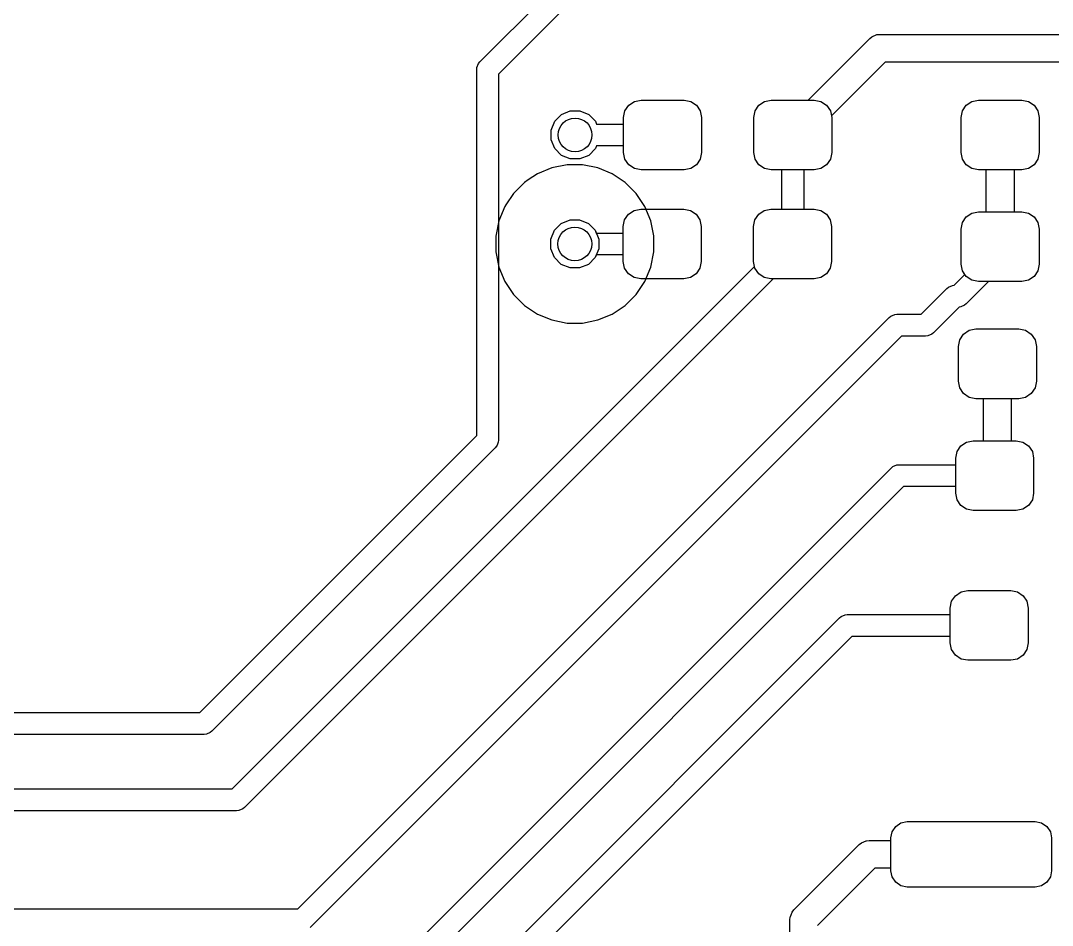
# Model space of a CAD drawing. Extents: x 0 to 3.78, y -0.8 to 2.03.
# Drawn here: x 2.8707 to 3.2434, y 0.3917 to 0.7185 of the extents above; entities that cross this region are included whole.
import ezdxf

# ---------------------------------------------------------------- set-up
doc = ezdxf.new("R2010")
doc.units = 0
doc.header["$MEASUREMENT"] = 0
doc.layers.add('BLACK', color=7, linetype='CONTINUOUS')

msp = doc.modelspace()

# ---------------------------------------------------------------- linework, layer by layer
at = {"layer": 'BLACK', "linetype": 'CONTINUOUS'}
for p, q in [((3.03659, 0.70357), (3.10066, 0.76765)), ((3.10508, 0.76093), (3.04331, 0.69916)), ((3.15513, 0.68976), (3.17741, 0.71204)), ((3.17741, 0.71204), (3.17817, 0.71266)), ((3.17817, 0.71266), (3.17997, 0.71341)), ((3.17997, 0.71341), (3.18094, 0.7135)), ((3.17997, 0.71341), (3.17997, 0.71341)), ((3.18094, 0.7135), (3.66313, 0.7135)), ((3.03543, 0.70079), (3.03551, 0.70156)), ((3.03543, 0.56856), (3.03543, 0.70079)), ((3.03551, 0.70156), (3.0361, 0.70297)), ((3.0361, 0.70297), (3.03659, 0.70357)), ((3.18302, 0.7035), (3.16356, 0.68405)), ((3.6652, 0.7035), (3.18302, 0.7035)), ((3.04331, 0.69916), (3.04331, 0.56693)), ((3.09237, 0.68928), (3.09478, 0.68976)), ((3.09237, 0.68928), (3.09478, 0.68976)), ((3.09478, 0.68976), (3.11033, 0.68976)), ((3.09478, 0.68976), (3.11033, 0.68976)), ((3.11033, 0.68976), (3.11275, 0.68928)), ((3.11033, 0.68976), (3.11275, 0.68928)), ((3.13942, 0.68928), (3.14183, 0.68976)), ((3.13942, 0.68928), (3.14183, 0.68976)), ((3.14183, 0.68976), (3.15513, 0.68976)), ((3.14183, 0.68976), (3.15738, 0.68976)), ((3.15738, 0.68976), (3.15979, 0.68928)), ((3.21432, 0.68928), (3.21673, 0.68976)), ((3.21432, 0.68928), (3.21673, 0.68976)), ((3.21673, 0.68976), (3.23228, 0.68976)), ((3.21673, 0.68976), (3.23228, 0.68976)), ((3.23228, 0.68976), (3.23469, 0.68928)), ((3.23228, 0.68976), (3.23469, 0.68928)), ((3.06604, 0.68453), (3.06924, 0.68585)), ((3.06924, 0.68585), (3.07269, 0.68585)), ((3.07269, 0.68585), (3.07589, 0.68453)), ((3.08848, 0.68346), (3.08896, 0.68588)), ((3.08848, 0.68346), (3.08896, 0.68588)), ((3.08896, 0.68588), (3.09033, 0.68792)), ((3.08896, 0.68588), (3.09033, 0.68792)), ((3.09033, 0.68792), (3.09237, 0.68928)), ((3.09033, 0.68792), (3.09237, 0.68928)), ((3.11275, 0.68928), (3.11479, 0.68792)), ((3.11275, 0.68928), (3.11479, 0.68792)), ((3.11479, 0.68792), (3.11615, 0.68588)), ((3.11479, 0.68792), (3.11615, 0.68588)), ((3.11615, 0.68588), (3.11663, 0.68346)), ((3.11615, 0.68588), (3.11663, 0.68346)), ((3.13553, 0.68346), (3.13601, 0.68588)), ((3.13553, 0.68346), (3.13601, 0.68588)), ((3.13601, 0.68588), (3.13738, 0.68792)), ((3.13601, 0.68588), (3.13738, 0.68792)), ((3.13738, 0.68792), (3.13942, 0.68928)), ((3.13738, 0.68792), (3.13942, 0.68928)), ((3.15979, 0.68928), (3.16184, 0.68792)), ((3.16184, 0.68792), (3.1632, 0.68588)), ((3.1632, 0.68588), (3.16368, 0.68346)), ((3.21043, 0.68346), (3.21091, 0.68588)), ((3.21043, 0.68346), (3.21091, 0.68588)), ((3.21091, 0.68588), (3.21228, 0.68792)), ((3.21091, 0.68588), (3.21228, 0.68792)), ((3.21228, 0.68792), (3.21432, 0.68928)), ((3.21228, 0.68792), (3.21432, 0.68928)), ((3.23469, 0.68928), (3.23674, 0.68792)), ((3.23469, 0.68928), (3.23674, 0.68792)), ((3.23674, 0.68792), (3.2381, 0.68588)), ((3.23674, 0.68792), (3.2381, 0.68588)), ((3.2381, 0.68588), (3.23858, 0.68346)), ((3.2381, 0.68588), (3.23858, 0.68346)), ((3.06228, 0.67889), (3.0636, 0.68209)), ((3.0636, 0.68209), (3.06604, 0.68453)), ((3.07589, 0.68453), (3.07833, 0.68209)), ((3.07833, 0.68209), (3.07874, 0.6811)), ((3.08848, 0.6811), (3.08848, 0.68346)), ((3.08848, 0.67087), (3.08848, 0.68346)), ((3.11663, 0.68346), (3.11663, 0.67087)), ((3.11663, 0.68346), (3.11663, 0.67087)), ((3.13553, 0.67087), (3.13553, 0.68346)), ((3.13553, 0.67087), (3.13553, 0.68346)), ((3.16356, 0.68405), (3.16368, 0.68346)), ((3.16368, 0.68346), (3.16368, 0.67087)), ((3.16368, 0.68346), (3.16368, 0.67087)), ((3.21043, 0.67087), (3.21043, 0.68346)), ((3.21043, 0.67087), (3.21043, 0.68346)), ((3.23858, 0.68346), (3.23858, 0.67087)), ((3.23858, 0.68346), (3.23858, 0.67087)), ((3.06228, 0.67544), (3.06228, 0.67889)), ((3.07874, 0.6811), (3.08848, 0.6811)), ((3.0636, 0.67224), (3.06228, 0.67544)), ((3.06604, 0.6698), (3.0636, 0.67224)), ((3.07833, 0.67224), (3.07589, 0.6698)), ((3.07874, 0.67323), (3.07833, 0.67224)), ((3.08848, 0.67323), (3.07874, 0.67323)), ((3.08848, 0.67087), (3.08848, 0.67323)), ((3.08896, 0.66846), (3.08848, 0.67087)), ((3.08896, 0.66846), (3.08848, 0.67087)), ((3.11663, 0.67087), (3.11615, 0.66846)), ((3.11663, 0.67087), (3.11615, 0.66846)), ((3.13601, 0.66846), (3.13553, 0.67087)), ((3.13601, 0.66846), (3.13553, 0.67087)), ((3.16368, 0.67087), (3.1632, 0.66846)), ((3.16368, 0.67087), (3.1632, 0.66846)), ((3.21091, 0.66846), (3.21043, 0.67087)), ((3.21091, 0.66846), (3.21043, 0.67087)), ((3.23858, 0.67087), (3.2381, 0.66846)), ((3.23858, 0.67087), (3.2381, 0.66846)), ((3.06924, 0.66848), (3.06604, 0.6698)), ((3.07269, 0.66848), (3.06924, 0.66848)), ((3.07589, 0.6698), (3.07269, 0.66848)), ((3.09033, 0.66641), (3.08896, 0.66846)), ((3.09033, 0.66641), (3.08896, 0.66846)), ((3.11615, 0.66846), (3.11479, 0.66641)), ((3.11615, 0.66846), (3.11479, 0.66641)), ((3.13738, 0.66641), (3.13601, 0.66846)), ((3.13738, 0.66641), (3.13601, 0.66846)), ((3.1632, 0.66846), (3.16184, 0.66641)), ((3.1632, 0.66846), (3.16184, 0.66641)), ((3.21228, 0.66641), (3.21091, 0.66846)), ((3.21228, 0.66641), (3.21091, 0.66846)), ((3.2381, 0.66846), (3.23674, 0.66641)), ((3.2381, 0.66846), (3.23674, 0.66641)), ((3.06253, 0.66526), (3.05734, 0.66311)), ((3.06805, 0.66636), (3.06253, 0.66526)), ((3.06253, 0.66526), (3.06253, 0.66526)), ((3.07368, 0.66636), (3.06805, 0.66636)), ((3.06805, 0.66636), (3.06805, 0.66636)), ((3.0792, 0.66526), (3.07368, 0.66636)), ((3.07368, 0.66636), (3.07368, 0.66636)), ((3.0844, 0.66311), (3.0792, 0.66526)), ((3.0792, 0.66526), (3.0792, 0.66526)), ((3.09237, 0.66505), (3.09033, 0.66641)), ((3.09237, 0.66505), (3.09033, 0.66641)), ((3.09478, 0.66457), (3.09237, 0.66505)), ((3.09478, 0.66457), (3.09237, 0.66505)), ((3.11033, 0.66457), (3.09478, 0.66457)), ((3.11033, 0.66457), (3.09478, 0.66457)), ((3.11275, 0.66505), (3.11033, 0.66457)), ((3.11275, 0.66505), (3.11033, 0.66457)), ((3.11479, 0.66641), (3.11275, 0.66505)), ((3.11479, 0.66641), (3.11275, 0.66505)), ((3.13942, 0.66505), (3.13738, 0.66641)), ((3.13942, 0.66505), (3.13738, 0.66641)), ((3.14183, 0.66457), (3.13942, 0.66505)), ((3.14183, 0.66457), (3.13942, 0.66505)), ((3.14567, 0.66457), (3.14183, 0.66457)), ((3.15738, 0.66457), (3.14183, 0.66457)), ((3.14567, 0.65039), (3.14567, 0.66457)), ((3.15738, 0.66457), (3.15354, 0.66457)), ((3.15354, 0.66457), (3.15354, 0.65039)), ((3.15979, 0.66505), (3.15738, 0.66457)), ((3.15979, 0.66505), (3.15738, 0.66457)), ((3.16184, 0.66641), (3.15979, 0.66505)), ((3.16184, 0.66641), (3.15979, 0.66505)), ((3.21432, 0.66505), (3.21228, 0.66641)), ((3.21432, 0.66505), (3.21228, 0.66641)), ((3.21673, 0.66457), (3.21432, 0.66505)), ((3.21673, 0.66457), (3.21432, 0.66505)), ((3.21951, 0.66457), (3.21673, 0.66457)), ((3.23228, 0.66457), (3.21673, 0.66457)), ((3.21951, 0.64941), (3.21951, 0.66457)), ((3.23228, 0.66457), (3.22951, 0.66457)), ((3.22951, 0.66457), (3.22951, 0.64941)), ((3.23469, 0.66505), (3.23228, 0.66457)), ((3.23469, 0.66505), (3.23228, 0.66457)), ((3.23674, 0.66641), (3.23469, 0.66505)), ((3.23674, 0.66641), (3.23469, 0.66505)), ((3.05266, 0.65998), (3.04868, 0.656)), ((3.05403, 0.6609), (3.05266, 0.65998)), ((3.05734, 0.66311), (3.05403, 0.6609)), ((3.05734, 0.66311), (3.05734, 0.66311)), ((3.08907, 0.65998), (3.0844, 0.66311)), ((3.0844, 0.66311), (3.0844, 0.66311)), ((3.0844, 0.66311), (3.0844, 0.66311)), ((3.09305, 0.656), (3.08907, 0.65998)), ((3.04868, 0.656), (3.04593, 0.65188)), ((3.04868, 0.656), (3.04868, 0.656)), ((3.04868, 0.656), (3.04868, 0.656)), ((3.09618, 0.65132), (3.09305, 0.656)), ((3.04555, 0.65132), (3.0434, 0.64613)), ((3.04593, 0.65188), (3.04555, 0.65132)), ((3.04555, 0.65132), (3.04555, 0.65132)), ((3.08887, 0.64651), (3.09023, 0.64855)), ((3.08887, 0.64651), (3.09023, 0.64855)), ((3.09023, 0.64855), (3.09227, 0.64991)), ((3.09023, 0.64855), (3.09227, 0.64991)), ((3.09227, 0.64991), (3.09469, 0.65039)), ((3.09227, 0.64991), (3.09469, 0.65039)), ((3.09469, 0.65039), (3.11024, 0.65039)), ((3.09469, 0.65039), (3.11024, 0.65039)), ((3.09833, 0.64613), (3.09618, 0.65132)), ((3.11024, 0.65039), (3.11265, 0.64991)), ((3.11024, 0.65039), (3.11265, 0.64991)), ((3.11265, 0.64991), (3.11469, 0.64855)), ((3.11265, 0.64991), (3.11469, 0.64855)), ((3.11469, 0.64855), (3.11606, 0.64651)), ((3.11469, 0.64855), (3.11606, 0.64651)), ((3.13591, 0.64651), (3.13728, 0.64855)), ((3.13591, 0.64651), (3.13728, 0.64855)), ((3.13728, 0.64855), (3.13932, 0.64991)), ((3.13728, 0.64855), (3.13932, 0.64991)), ((3.13932, 0.64991), (3.14173, 0.65039)), ((3.13932, 0.64991), (3.14173, 0.65039)), ((3.14173, 0.65039), (3.14567, 0.65039)), ((3.14173, 0.65039), (3.15728, 0.65039)), ((3.15354, 0.65039), (3.15728, 0.65039)), ((3.15728, 0.65039), (3.15969, 0.64991)), ((3.15728, 0.65039), (3.15969, 0.64991)), ((3.15969, 0.64991), (3.16174, 0.64855)), ((3.15969, 0.64991), (3.16174, 0.64855)), ((3.16174, 0.64855), (3.1631, 0.64651)), ((3.16174, 0.64855), (3.1631, 0.64651)), ((3.21228, 0.64756), (3.21432, 0.64893)), ((3.21228, 0.64756), (3.21432, 0.64893)), ((3.21432, 0.64893), (3.21673, 0.64941)), ((3.21432, 0.64893), (3.21673, 0.64941)), ((3.21673, 0.64941), (3.21951, 0.64941)), ((3.21673, 0.64941), (3.23228, 0.64941)), ((3.22951, 0.64941), (3.23228, 0.64941)), ((3.23228, 0.64941), (3.23469, 0.64893)), ((3.23228, 0.64941), (3.23469, 0.64893)), ((3.23469, 0.64893), (3.23674, 0.64756)), ((3.23469, 0.64893), (3.23674, 0.64756)), ((3.0434, 0.64613), (3.0423, 0.64061)), ((3.0434, 0.64613), (3.0434, 0.64613)), ((3.0635, 0.64272), (3.06594, 0.64516)), ((3.0635, 0.64272), (3.06594, 0.64516)), ((3.06594, 0.64516), (3.06914, 0.64648)), ((3.06594, 0.64516), (3.06914, 0.64648)), ((3.06914, 0.64648), (3.07259, 0.64648)), ((3.06914, 0.64648), (3.07259, 0.64648)), ((3.07259, 0.64648), (3.07579, 0.64516)), ((3.07259, 0.64648), (3.07579, 0.64516)), ((3.07579, 0.64516), (3.07823, 0.64272)), ((3.07579, 0.64516), (3.07823, 0.64272)), ((3.08839, 0.64409), (3.08887, 0.64651)), ((3.08839, 0.64409), (3.08887, 0.64651)), ((3.09941, 0.64072), (3.09833, 0.64613)), ((3.11606, 0.64651), (3.11654, 0.64409)), ((3.11606, 0.64651), (3.11654, 0.64409)), ((3.13543, 0.64409), (3.13591, 0.64651)), ((3.13543, 0.64409), (3.13591, 0.64651)), ((3.1631, 0.64651), (3.16358, 0.64409)), ((3.1631, 0.64651), (3.16358, 0.64409)), ((3.21043, 0.64311), (3.21091, 0.64552)), ((3.21043, 0.64311), (3.21091, 0.64552)), ((3.21091, 0.64552), (3.21228, 0.64756)), ((3.21091, 0.64552), (3.21228, 0.64756)), ((3.23674, 0.64756), (3.2381, 0.64552)), ((3.23674, 0.64756), (3.2381, 0.64552)), ((3.2381, 0.64552), (3.23858, 0.64311)), ((3.2381, 0.64552), (3.23858, 0.64311)), ((3.06218, 0.63952), (3.0635, 0.64272)), ((3.06218, 0.63952), (3.0635, 0.64272)), ((3.07823, 0.64272), (3.07955, 0.63952)), ((3.07823, 0.64272), (3.07864, 0.64173)), ((3.07864, 0.64173), (3.08839, 0.64173)), ((3.08839, 0.64173), (3.08839, 0.64409)), ((3.08839, 0.6315), (3.08839, 0.64409)), ((3.11654, 0.64409), (3.11654, 0.6315)), ((3.11654, 0.64409), (3.11654, 0.6315)), ((3.13543, 0.6315), (3.13543, 0.64409)), ((3.13543, 0.6315), (3.13543, 0.64409)), ((3.16358, 0.64409), (3.16358, 0.6315)), ((3.16358, 0.64409), (3.16358, 0.6315)), ((3.21043, 0.63051), (3.21043, 0.64311)), ((3.21043, 0.63051), (3.21043, 0.64311)), ((3.23858, 0.64311), (3.23858, 0.63051)), ((3.23858, 0.64311), (3.23858, 0.63051)), ((3.0423, 0.64061), (3.0423, 0.63498)), ((3.06218, 0.63607), (3.06218, 0.63952)), ((3.06218, 0.63607), (3.06218, 0.63952)), ((3.07955, 0.63952), (3.07955, 0.63607)), ((3.09943, 0.64061), (3.09941, 0.64072)), ((3.09943, 0.63498), (3.09943, 0.64061)), ((3.0423, 0.63498), (3.0434, 0.62946)), ((3.0635, 0.63287), (3.06218, 0.63607)), ((3.0635, 0.63287), (3.06218, 0.63607)), ((3.07955, 0.63607), (3.07823, 0.63287)), ((3.07864, 0.63386), (3.07823, 0.63287)), ((3.08839, 0.63386), (3.07864, 0.63386)), ((3.08839, 0.6315), (3.08839, 0.63386)), ((3.09833, 0.62946), (3.09943, 0.63498)), ((3.06594, 0.63043), (3.0635, 0.63287)), ((3.06594, 0.63043), (3.0635, 0.63287)), ((3.06914, 0.62911), (3.06594, 0.63043)), ((3.06914, 0.62911), (3.06594, 0.63043)), ((3.07579, 0.63043), (3.07259, 0.62911)), ((3.07579, 0.63043), (3.07259, 0.62911)), ((3.07823, 0.63287), (3.07579, 0.63043)), ((3.07823, 0.63287), (3.07579, 0.63043)), ((3.08887, 0.62909), (3.08839, 0.6315)), ((3.08887, 0.62909), (3.08839, 0.6315)), ((3.11654, 0.6315), (3.11606, 0.62909)), ((3.11654, 0.6315), (3.11606, 0.62909)), ((3.1358, 0.62965), (3.13543, 0.6315)), ((3.13591, 0.62909), (3.13543, 0.6315)), ((3.16358, 0.6315), (3.1631, 0.62909)), ((3.16358, 0.6315), (3.1631, 0.62909)), ((3.21091, 0.6281), (3.21043, 0.63051)), ((3.21091, 0.6281), (3.21043, 0.63051)), ((3.23858, 0.63051), (3.2381, 0.6281)), ((3.23858, 0.63051), (3.2381, 0.6281)), ((2.94709, 0.44094), (3.1358, 0.62965)), ((3.0434, 0.62946), (3.0434, 0.62946)), ((3.0434, 0.62946), (3.04555, 0.62427)), ((3.07259, 0.62911), (3.06914, 0.62911)), ((3.07259, 0.62911), (3.06914, 0.62911)), ((3.09023, 0.62704), (3.08887, 0.62909)), ((3.09023, 0.62704), (3.08887, 0.62909)), ((3.09227, 0.62568), (3.09023, 0.62704)), ((3.09227, 0.62568), (3.09023, 0.62704)), ((3.09618, 0.62427), (3.09833, 0.62946)), ((3.11469, 0.62704), (3.11265, 0.62568)), ((3.11469, 0.62704), (3.11265, 0.62568)), ((3.11606, 0.62909), (3.11469, 0.62704)), ((3.11606, 0.62909), (3.11469, 0.62704)), ((3.13728, 0.62704), (3.13591, 0.62909)), ((3.13932, 0.62568), (3.13728, 0.62704)), ((3.16174, 0.62704), (3.15969, 0.62568)), ((3.16174, 0.62704), (3.15969, 0.62568)), ((3.1631, 0.62909), (3.16174, 0.62704)), ((3.1631, 0.62909), (3.16174, 0.62704)), ((3.20784, 0.62285), (3.21178, 0.6268)), ((3.21178, 0.6268), (3.21091, 0.6281)), ((3.21228, 0.62606), (3.21091, 0.6281)), ((3.2381, 0.6281), (3.23674, 0.62606)), ((3.2381, 0.6281), (3.23674, 0.62606)), ((3.14248, 0.6252), (2.9515, 0.43422)), ((3.04555, 0.62427), (3.04555, 0.62427)), ((3.04555, 0.62427), (3.04555, 0.62427)), ((3.04555, 0.62427), (3.04868, 0.61959)), ((3.09469, 0.6252), (3.09227, 0.62568)), ((3.09469, 0.6252), (3.09227, 0.62568)), ((3.09305, 0.61959), (3.09618, 0.62427)), ((3.11024, 0.6252), (3.09469, 0.6252)), ((3.11024, 0.6252), (3.09469, 0.6252)), ((3.11265, 0.62568), (3.11024, 0.6252)), ((3.11265, 0.62568), (3.11024, 0.6252)), ((3.14173, 0.6252), (3.13932, 0.62568)), ((3.15728, 0.6252), (3.14173, 0.6252)), ((3.15728, 0.6252), (3.14248, 0.6252)), ((3.15969, 0.62568), (3.15728, 0.6252)), ((3.15969, 0.62568), (3.15728, 0.6252)), ((3.20587, 0.62221), (3.20729, 0.6228)), ((3.20729, 0.6228), (3.20784, 0.62285)), ((3.22033, 0.62421), (3.21227, 0.61615)), ((3.21432, 0.62469), (3.21228, 0.62606)), ((3.21673, 0.62421), (3.21432, 0.62469)), ((3.23228, 0.62421), (3.21673, 0.62421)), ((3.23228, 0.62421), (3.22033, 0.62421)), ((3.23469, 0.62469), (3.23228, 0.62421)), ((3.23469, 0.62469), (3.23228, 0.62421)), ((3.23674, 0.62606), (3.23469, 0.62469)), ((3.23674, 0.62606), (3.23469, 0.62469)), ((3.04868, 0.61959), (3.05266, 0.61561)), ((3.08907, 0.61561), (3.09305, 0.61959)), ((3.19597, 0.61242), (3.20527, 0.62172)), ((3.20527, 0.62172), (3.20587, 0.62221)), ((3.05266, 0.61561), (3.05734, 0.61248)), ((3.0844, 0.61248), (3.08907, 0.61561)), ((3.20971, 0.61502), (3.20038, 0.6057)), ((3.21026, 0.61508), (3.20971, 0.61502)), ((3.21168, 0.61566), (3.21026, 0.61508)), ((3.21227, 0.61615), (3.21168, 0.61566)), ((2.97081, 0.39764), (3.18444, 0.61126)), ((3.05734, 0.61248), (3.06253, 0.61033)), ((3.0792, 0.61033), (3.0844, 0.61248)), ((3.18444, 0.61126), (3.18503, 0.61175)), ((3.18503, 0.61175), (3.18645, 0.61234)), ((3.18645, 0.61234), (3.18722, 0.61242)), ((3.18722, 0.61242), (3.19597, 0.61242)), ((3.06253, 0.61033), (3.06805, 0.60923)), ((3.06805, 0.60923), (3.06805, 0.60923)), ((3.06805, 0.60923), (3.07368, 0.60923)), ((3.07368, 0.60923), (3.0792, 0.61033)), ((3.07368, 0.60923), (3.07368, 0.60923)), ((3.18885, 0.60454), (2.97522, 0.39092)), ((3.1976, 0.60454), (3.18885, 0.60454)), ((3.19837, 0.60462), (3.1976, 0.60454)), ((3.19979, 0.60521), (3.19837, 0.60462)), ((3.20038, 0.6057), (3.19979, 0.60521)), ((3.20993, 0.6032), (3.21129, 0.60524)), ((3.20993, 0.6032), (3.21129, 0.60524)), ((3.21129, 0.60524), (3.21334, 0.60661)), ((3.21129, 0.60524), (3.21334, 0.60661)), ((3.21334, 0.60661), (3.21575, 0.60709)), ((3.21334, 0.60661), (3.21575, 0.60709)), ((3.21575, 0.60709), (3.2313, 0.60709)), ((3.21575, 0.60709), (3.2313, 0.60709)), ((3.2313, 0.60709), (3.23371, 0.60661)), ((3.2313, 0.60709), (3.23371, 0.60661)), ((3.23371, 0.60661), (3.23575, 0.60524)), ((3.23371, 0.60661), (3.23575, 0.60524)), ((3.23575, 0.60524), (3.23712, 0.6032)), ((3.23575, 0.60524), (3.23712, 0.6032)), ((3.20945, 0.60079), (3.20993, 0.6032)), ((3.20945, 0.60079), (3.20993, 0.6032)), ((3.20945, 0.58819), (3.20945, 0.60079)), ((3.20945, 0.58819), (3.20945, 0.60079)), ((3.23712, 0.6032), (3.2376, 0.60079)), ((3.23712, 0.6032), (3.2376, 0.60079)), ((3.2376, 0.60079), (3.2376, 0.58819)), ((3.2376, 0.60079), (3.2376, 0.58819)), ((3.20993, 0.58578), (3.20945, 0.58819)), ((3.20993, 0.58578), (3.20945, 0.58819)), ((3.21129, 0.58373), (3.20993, 0.58578)), ((3.21129, 0.58373), (3.20993, 0.58578)), ((3.23712, 0.58578), (3.23575, 0.58373)), ((3.23712, 0.58578), (3.23575, 0.58373)), ((3.2376, 0.58819), (3.23712, 0.58578)), ((3.2376, 0.58819), (3.23712, 0.58578)), ((3.21334, 0.58237), (3.21129, 0.58373)), ((3.21334, 0.58237), (3.21129, 0.58373)), ((3.21575, 0.58189), (3.21334, 0.58237)), ((3.21575, 0.58189), (3.21334, 0.58237)), ((3.21852, 0.58189), (3.21575, 0.58189)), ((3.2313, 0.58189), (3.21575, 0.58189)), ((3.21852, 0.56673), (3.21852, 0.58189)), ((3.2313, 0.58189), (3.22852, 0.58189)), ((3.22852, 0.58189), (3.22852, 0.56673)), ((3.23371, 0.58237), (3.2313, 0.58189)), ((3.23371, 0.58237), (3.2313, 0.58189)), ((3.23575, 0.58373), (3.23371, 0.58237)), ((3.23575, 0.58373), (3.23371, 0.58237)), ((2.93538, 0.4685), (3.03543, 0.56856)), ((3.04331, 0.56693), (3.04323, 0.56616)), ((3.21235, 0.56625), (3.21476, 0.56673)), ((3.21235, 0.56625), (3.21476, 0.56673)), ((3.21476, 0.56673), (3.21852, 0.56673)), ((3.21476, 0.56673), (3.23031, 0.56673)), ((3.22852, 0.56673), (3.23031, 0.56673)), ((3.23031, 0.56673), (3.23273, 0.56625)), ((3.23031, 0.56673), (3.23273, 0.56625)), ((3.04215, 0.56415), (2.93979, 0.46178)), ((3.04264, 0.56474), (3.04215, 0.56415)), ((3.04282, 0.56516), (3.04264, 0.56474)), ((3.04323, 0.56616), (3.04282, 0.56516)), ((3.20846, 0.56043), (3.20894, 0.56284)), ((3.20846, 0.56043), (3.20894, 0.56284)), ((3.20894, 0.56284), (3.21031, 0.56489)), ((3.20894, 0.56284), (3.21031, 0.56489)), ((3.21031, 0.56489), (3.21235, 0.56625)), ((3.21031, 0.56489), (3.21235, 0.56625)), ((3.23273, 0.56625), (3.23477, 0.56489)), ((3.23273, 0.56625), (3.23477, 0.56489)), ((3.23477, 0.56489), (3.23613, 0.56284)), ((3.23477, 0.56489), (3.23613, 0.56284)), ((3.23613, 0.56284), (3.23661, 0.56043)), ((3.23613, 0.56284), (3.23661, 0.56043)), ((3.20846, 0.55807), (3.20846, 0.56043)), ((3.20846, 0.54783), (3.20846, 0.56043)), ((3.23661, 0.56043), (3.23661, 0.54783)), ((3.23661, 0.56043), (3.23661, 0.54783)), ((2.99837, 0.37008), (3.18521, 0.55692)), ((3.18521, 0.55692), (3.1858, 0.55741)), ((3.1858, 0.55741), (3.18722, 0.558)), ((3.18722, 0.558), (3.18799, 0.55807)), ((3.18799, 0.55807), (3.20846, 0.55807)), ((3.18962, 0.5502), (3.00278, 0.36336)), ((3.20846, 0.5502), (3.18962, 0.5502)), ((3.20846, 0.54783), (3.20846, 0.5502)), ((3.20894, 0.54542), (3.20846, 0.54783)), ((3.20894, 0.54542), (3.20846, 0.54783)), ((3.23661, 0.54783), (3.23613, 0.54542)), ((3.23661, 0.54783), (3.23613, 0.54542)), ((3.21031, 0.54338), (3.20894, 0.54542)), ((3.21031, 0.54338), (3.20894, 0.54542)), ((3.23613, 0.54542), (3.23477, 0.54338)), ((3.23613, 0.54542), (3.23477, 0.54338)), ((3.21235, 0.54201), (3.21031, 0.54338)), ((3.21235, 0.54201), (3.21031, 0.54338)), ((3.21476, 0.54154), (3.21235, 0.54201)), ((3.21476, 0.54154), (3.21235, 0.54201)), ((3.23031, 0.54154), (3.21476, 0.54154)), ((3.23031, 0.54154), (3.21476, 0.54154)), ((3.23273, 0.54201), (3.23031, 0.54154)), ((3.23273, 0.54201), (3.23031, 0.54154)), ((3.23477, 0.54338), (3.23273, 0.54201)), ((3.23477, 0.54338), (3.23273, 0.54201)), ((3.20698, 0.50871), (3.20834, 0.51075)), ((3.20698, 0.50871), (3.20834, 0.51075)), ((3.20834, 0.51075), (3.21038, 0.51212)), ((3.20834, 0.51075), (3.21038, 0.51212)), ((3.21038, 0.51212), (3.2128, 0.5126)), ((3.21038, 0.51212), (3.2128, 0.5126)), ((3.2128, 0.5126), (3.22835, 0.5126)), ((3.2128, 0.5126), (3.22835, 0.5126)), ((3.22835, 0.5126), (3.23076, 0.51212)), ((3.22835, 0.5126), (3.23076, 0.51212)), ((3.23076, 0.51212), (3.2328, 0.51075)), ((3.23076, 0.51212), (3.2328, 0.51075)), ((3.2328, 0.51075), (3.23417, 0.50871)), ((3.2328, 0.51075), (3.23417, 0.50871)), ((3.2065, 0.5063), (3.20698, 0.50871)), ((3.2065, 0.5063), (3.20698, 0.50871)), ((3.23417, 0.50871), (3.23465, 0.5063)), ((3.23417, 0.50871), (3.23465, 0.5063)), ((3.16651, 0.50278), (3.1671, 0.50327)), ((3.1671, 0.50327), (3.16852, 0.50386)), ((3.16852, 0.50386), (3.16929, 0.50394)), ((3.16929, 0.50394), (3.2065, 0.50394)), ((3.2065, 0.50394), (3.2065, 0.5063)), ((3.2065, 0.4937), (3.2065, 0.5063)), ((3.23465, 0.5063), (3.23465, 0.4937)), ((3.23465, 0.5063), (3.23465, 0.4937)), ((3.00231, 0.33858), (3.16651, 0.50278)), ((3.17092, 0.49606), (3.00672, 0.33186)), ((3.2065, 0.49606), (3.17092, 0.49606)), ((3.2065, 0.4937), (3.2065, 0.49606)), ((3.20698, 0.49129), (3.2065, 0.4937)), ((3.20698, 0.49129), (3.2065, 0.4937)), ((3.23465, 0.4937), (3.23417, 0.49129)), ((3.23465, 0.4937), (3.23417, 0.49129)), ((3.20834, 0.48925), (3.20698, 0.49129)), ((3.20834, 0.48925), (3.20698, 0.49129)), ((3.21038, 0.48788), (3.20834, 0.48925)), ((3.21038, 0.48788), (3.20834, 0.48925)), ((3.2328, 0.48925), (3.23076, 0.48788)), ((3.2328, 0.48925), (3.23076, 0.48788)), ((3.23417, 0.49129), (3.2328, 0.48925)), ((3.23417, 0.49129), (3.2328, 0.48925)), ((3.2128, 0.4874), (3.21038, 0.48788)), ((3.2128, 0.4874), (3.21038, 0.48788)), ((3.22835, 0.4874), (3.2128, 0.4874)), ((3.22835, 0.4874), (3.2128, 0.4874)), ((3.23076, 0.48788), (3.22835, 0.4874)), ((3.23076, 0.48788), (3.22835, 0.4874)), ((2.7221, 0.4685), (2.93538, 0.4685)), ((2.93701, 0.46063), (2.72047, 0.46063)), ((2.93778, 0.46071), (2.93701, 0.46063)), ((2.9392, 0.46129), (2.93778, 0.46071)), ((2.93979, 0.46178), (2.9392, 0.46129)), ((2.70636, 0.44094), (2.94709, 0.44094)), ((2.94872, 0.43307), (2.70472, 0.43307)), ((2.94949, 0.43315), (2.94872, 0.43307)), ((2.95091, 0.43373), (2.94949, 0.43315)), ((2.9515, 0.43422), (2.95091, 0.43373)), ((3.18677, 0.4274), (3.18868, 0.42868)), ((3.18677, 0.4274), (3.18868, 0.42868)), ((3.18868, 0.42868), (3.19094, 0.42913)), ((3.18868, 0.42868), (3.19094, 0.42913)), ((3.19094, 0.42913), (3.2372, 0.42913)), ((3.19094, 0.42913), (3.2372, 0.42913)), ((3.2372, 0.42913), (3.23946, 0.42868)), ((3.2372, 0.42913), (3.23946, 0.42868)), ((3.23946, 0.42868), (3.24138, 0.4274)), ((3.23946, 0.42868), (3.24138, 0.4274)), ((3.18504, 0.42323), (3.18549, 0.42549)), ((3.18504, 0.42323), (3.18549, 0.42549)), ((3.18549, 0.42549), (3.18677, 0.4274)), ((3.18549, 0.42549), (3.18677, 0.4274)), ((3.24138, 0.4274), (3.24266, 0.42549)), ((3.24138, 0.4274), (3.24266, 0.42549)), ((3.24266, 0.42549), (3.24311, 0.42323)), ((3.24266, 0.42549), (3.24311, 0.42323)), ((3.17363, 0.42086), (3.17439, 0.42148)), ((3.17439, 0.42148), (3.17609, 0.42218)), ((3.17439, 0.42148), (3.17439, 0.42148)), ((3.17609, 0.42218), (3.17619, 0.42223)), ((3.17619, 0.42223), (3.17717, 0.42232)), ((3.17619, 0.42223), (3.17619, 0.42223)), ((3.17717, 0.42232), (3.18504, 0.42232)), ((3.18504, 0.42232), (3.18504, 0.42323)), ((3.18504, 0.41142), (3.18504, 0.42323)), ((3.24311, 0.42323), (3.24311, 0.41142)), ((3.24311, 0.42323), (3.24311, 0.41142)), ((3.15001, 0.39724), (3.17363, 0.42086)), ((3.17924, 0.41232), (3.15854, 0.39163)), ((3.18504, 0.41232), (3.17924, 0.41232)), ((3.18504, 0.41142), (3.18504, 0.41232)), ((3.18549, 0.40916), (3.18504, 0.41142)), ((3.18549, 0.40916), (3.18504, 0.41142)), ((3.24311, 0.41142), (3.24266, 0.40916)), ((3.24311, 0.41142), (3.24266, 0.40916)), ((3.18677, 0.40724), (3.18549, 0.40916)), ((3.18677, 0.40724), (3.18549, 0.40916)), ((3.18868, 0.40596), (3.18677, 0.40724)), ((3.18868, 0.40596), (3.18677, 0.40724)), ((3.24138, 0.40724), (3.23946, 0.40596)), ((3.24138, 0.40724), (3.23946, 0.40596)), ((3.24266, 0.40916), (3.24138, 0.40724)), ((3.24266, 0.40916), (3.24138, 0.40724)), ((3.19094, 0.40551), (3.18868, 0.40596)), ((3.19094, 0.40551), (3.18868, 0.40596)), ((3.2372, 0.40551), (3.19094, 0.40551)), ((3.2372, 0.40551), (3.19094, 0.40551)), ((3.23946, 0.40596), (3.2372, 0.40551)), ((3.23946, 0.40596), (3.2372, 0.40551)), ((2.66535, 0.39764), (2.97081, 0.39764)), ((3.14872, 0.39486), (3.14898, 0.39549)), ((3.14898, 0.39549), (3.14939, 0.39648)), ((3.14939, 0.39648), (3.15001, 0.39724)), ((3.14939, 0.39648), (3.14939, 0.39648)), ((3.14854, 0.3937), (3.14864, 0.39468)), ((3.14854, 0.36768), (3.14854, 0.3937)), ((3.14864, 0.39468), (3.14872, 0.39486))]:
    msp.add_line(p, q, dxfattribs=at)
at = {"layer": 'BLACK'}
for centre in [(3.07096, 0.67717), (3.07096, 0.67717), (3.07087, 0.6378), (3.07087, 0.6378)]:
    msp.add_circle(centre, 0.0061, dxfattribs=at)

doc.saveas('drawing.dxf')
